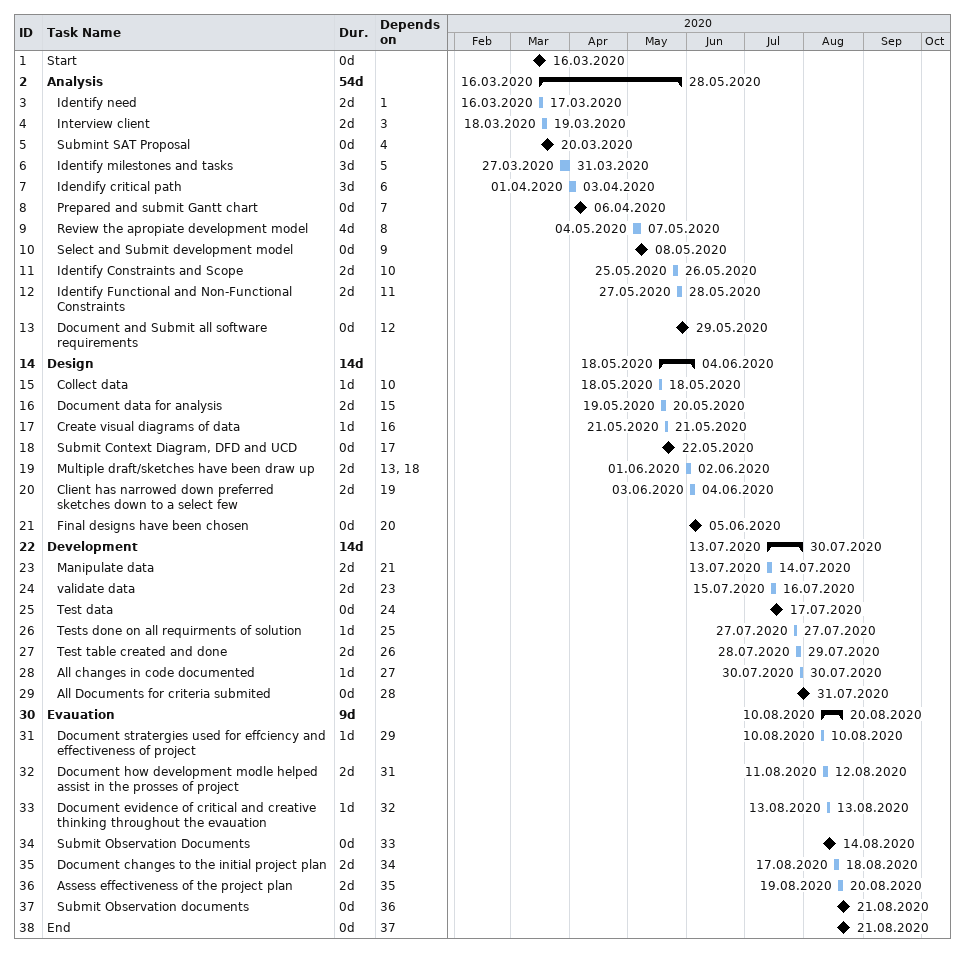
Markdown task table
| ID | Level | Task | Duration | Start | Finish | Predecessors |
|---|---|---|---|---|---|---|
| 1 | 1 | Start | 0d | 2020-03-16 | 2020-03-16 |  |
| 2 | 1 | **Analysis** | 54d | 2020-03-16 | 2020-05-28 |  |
| 3 | 2 | Identify need | 2d | 2020-03-16 | 2020-03-17 | 1 |
| 4 | 2 | Interview client | 2d | 2020-03-18 | 2020-03-19 | 3 |
| 5 | 2 | Submint SAT Proposal | 0d | 2020-03-20 | 2020-03-20 | 4 |
| 6 | 2 | Identify milestones and tasks | 3d | 2020-03-27 | 2020-03-31 | 5 |
| 7 | 2 | Idendify critical path | 3d | 2020-04-01 | 2020-04-03 | 6 |
| 8 | 2 | Prepared and submit Gantt chart | 0d | 2020-04-06 | 2020-04-06 | 7 |
| 9 | 2 | Review the apropiate development model | 4d | 2020-05-04 | 2020-05-07 | 8 |
| 10 | 2 | Select and Submit development model | 0d | 2020-05-08 | 2020-05-08 | 9 |
| 11 | 2 | Identify Constraints and Scope | 2d | 2020-05-25 | 2020-05-26 | 10 |
| 12 | 2 | Identify Functional and Non-Functional Constraints | 2d | 2020-05-27 | 2020-05-28 | 11 |
| 13 | 2 | Document and Submit all software requirements | 0d | 2020-05-29 | 2020-05-29 | 12 |
| 14 | 1 | **Design** | 14d | 2020-05-18 | 2020-06-04 |  |
| 15 | 2 | Collect data | 1d | 2020-05-18 | 2020-05-18 | 10 |
| 16 | 2 | Document data for analysis | 2d | 2020-05-19 | 2020-05-20 | 15 |
| 17 | 2 | Create visual diagrams of data | 1d | 2020-05-21 | 2020-05-21 | 16 |
| 18 | 2 | Submit Context Diagram, DFD and UCD | 0d | 2020-05-22 | 2020-05-22 | 17 |
| 19 | 2 | Multiple draft/sketches have been draw up | 2d | 2020-06-01 | 2020-06-02 | 13, 18 |
| 20 | 2 | Client has narrowed down preferred sketches down to a select few | 2d | 2020-06-03 | 2020-06-04 | 19 |
| 21 | 2 | Final designs have been chosen | 0d | 2020-06-05 | 2020-06-05 | 20 |
| 22 | 1 | **Development** | 14d | 2020-07-13 | 2020-07-30 |  |
| 23 | 2 | Manipulate data | 2d | 2020-07-13 | 2020-07-14 | 21 |
| 24 | 2 | validate data | 2d | 2020-07-15 | 2020-07-16 | 23 |
| 25 | 2 | Test data | 0d | 2020-07-17 | 2020-07-17 | 24 |
| 26 | 2 | Tests done on all requirments of solution | 1d | 2020-07-27 | 2020-07-27 | 25 |
| 27 | 2 | Test table created and done | 2d | 2020-07-28 | 2020-07-29 | 26 |
| 28 | 2 | All changes in code documented | 1d | 2020-07-30 | 2020-07-30 | 27 |
| 29 | 2 | All Documents for criteria submited | 0d | 2020-07-31 | 2020-07-31 | 28 |
| 30 | 1 | **Evauation** | 9d | 2020-08-10 | 2020-08-20 |  |
| 31 | 2 | Document stratergies used for effciency and effectiveness of project | 1d | 2020-08-10 | 2020-08-10 | 29 |
| 32 | 2 | Document how development modle helped assist in the prosses of project | 2d | 2020-08-11 | 2020-08-12 | 31 |
| 33 | 2 | Document evidence of critical and creative thinking throughout the evauation | 1d | 2020-08-13 | 2020-08-13 | 32 |
| 34 | 2 | Submit Observation Documents | 0d | 2020-08-14 | 2020-08-14 | 33 |
| 35 | 2 | Document changes to the initial project plan | 2d | 2020-08-17 | 2020-08-18 | 34 |
| 36 | 2 | Assess effectiveness of the project plan | 2d | 2020-08-19 | 2020-08-20 | 35 |
| 37 | 2 | Submit Observation documents | 0d | 2020-08-21 | 2020-08-21 | 36 |
| 38 | 1 | End | 0d | 2020-08-21 | 2020-08-21 | 37 |
